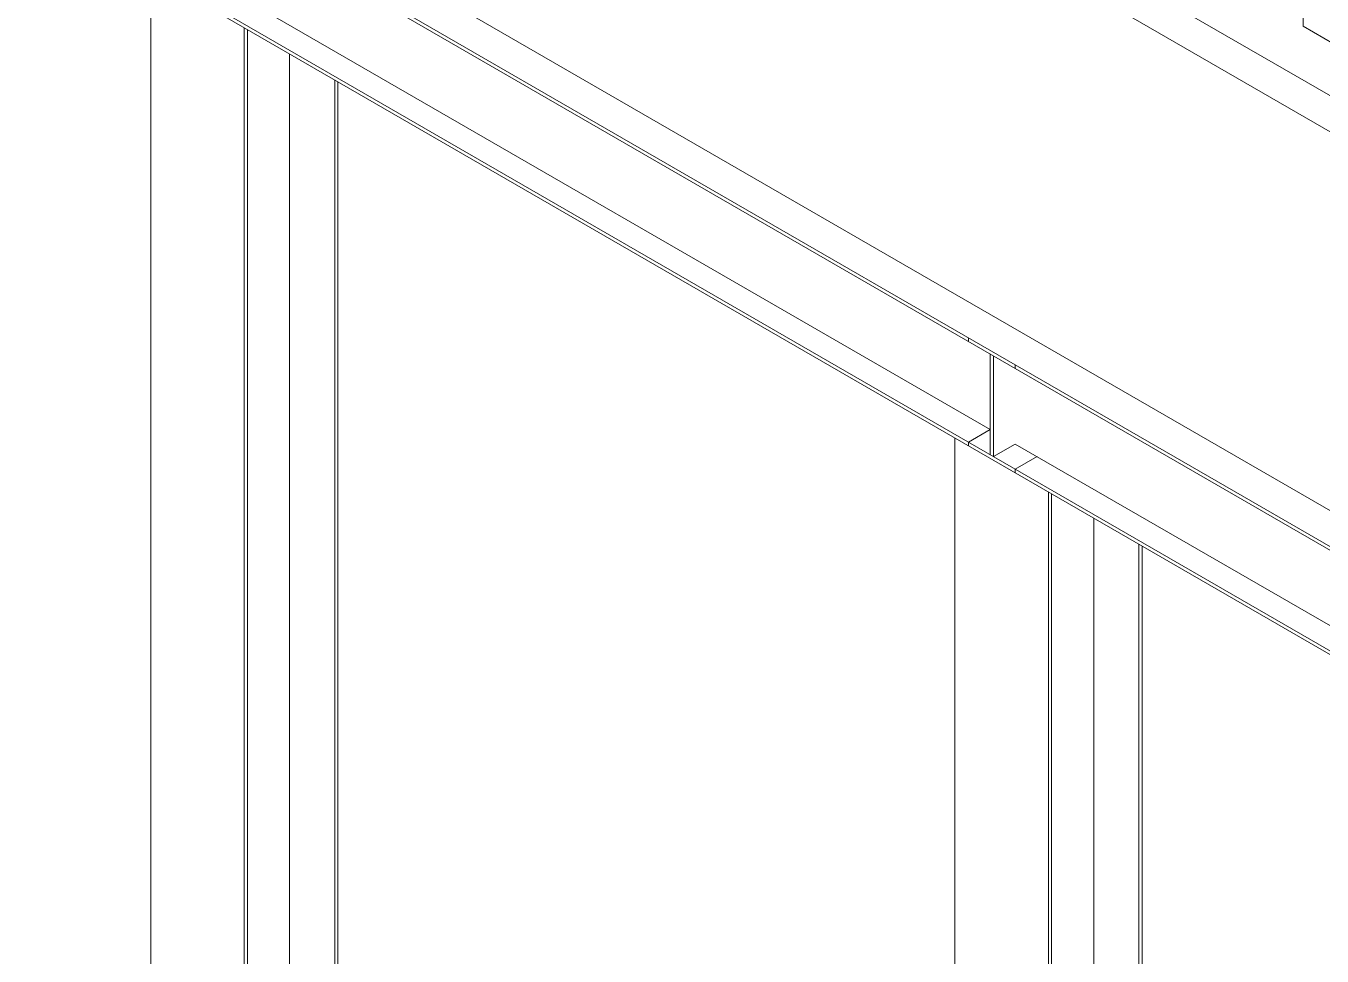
# Model space of a CAD drawing. Header units: millimetres. Extents: x -312439 to 477422, y -331570 to 212570.
# Drawn here: x 395710 to 397510, y 88861 to 90153 of the extents above; entities that cross this region are included whole.
import ezdxf

# ---------------------------------------------------------------- set-up
doc = ezdxf.new("R2010")
doc.units = ezdxf.units.MM

msp = doc.modelspace()

# ---------------------------------------------------------------- linework, layer by layer
at = {"color": 0, "linetype": 'Continuous', "lineweight": 0, "extrusion": (8.40036e-17, 0.816497, 0.57735)}
for p, q in [((398522.515, 89477.653), (394320.574, 91903.644)), ((394320.574, 91853.638), (398522.515, 89427.646)), ((398217.749, 89077.416), (393618.572, 91732.753)), ((398217.749, 89027.41), (393618.572, 91682.746)), ((398217.749, 89022.41), (393618.572, 91677.746)), ((398217.749, 88882.392), (393618.572, 91537.728)), ((398217.749, 88877.391), (393618.572, 91532.727)), ((397483.983, 91200.345), (397483.983, 90152.259)), ((395883.57, 88097.112), (395883.57, 90225.03)), ((397049.549, 89591.857), (395950.64, 90226.312)), ((396013.49, 88022.103), (396013.49, 90150.021)), ((396017.821, 88024.603), (396017.821, 90147.52)), ((397527.29, 90127.256), (397483.983, 90152.259)), ((396076.285, 88130.867), (396076.285, 90113.766)), ((396139.08, 88094.612), (396139.08, 90077.511)), ((396143.41, 88097.112), (396143.41, 90075.011)), ((397019.235, 89714.372), (397019.235, 89719.373)), ((397049.549, 89556.852), (397049.549, 89696.87)), ((397053.88, 89694.37), (397053.88, 89554.352)), ((397084.195, 89681.868), (397084.195, 89676.867)), ((397019.235, 89574.354), (397049.549, 89591.857)), ((397000.476, 88741.959), (397000.476, 89580.184)), ((397019.235, 89569.354), (397019.235, 89574.354)), ((397053.88, 89554.352), (397084.195, 89571.854)), ((398183.104, 88937.399), (397084.195, 89571.854)), ((397084.195, 89536.85), (397114.509, 89554.352)), ((397084.195, 89536.85), (397084.195, 89531.849)), ((397130.396, 88666.949), (397130.396, 89505.174)), ((397134.727, 88669.449), (397134.727, 89502.674)), ((397193.191, 88775.713), (397193.191, 89468.92)), ((397255.986, 88739.458), (397255.986, 89432.665)), ((397260.317, 88741.959), (397260.317, 89430.165))]:
    msp.add_line(p, q, dxfattribs=at)

doc.saveas('drawing.dxf')
